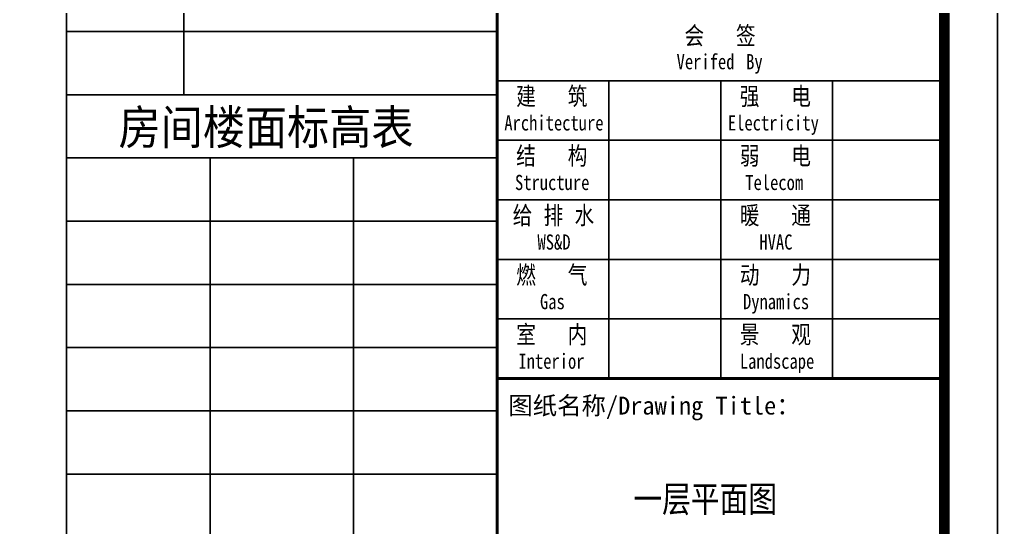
# Model space of a CAD drawing. Extents: x 26028 to 151035, y 9392 to 39655.
# Drawn here: x 58753 to 68032, y 19474 to 24297 of the extents above; entities that cross this region are included whole.
import ezdxf

# ---------------------------------------------------------------- set-up
doc = ezdxf.new("R2010")
doc.units = 0
doc.header["$MEASUREMENT"] = 0
for name, color, linetype in [('$0$A-PUB_TEXT', 7, 'Continuous'), ('$0$A-立面看线', 50, 'Continuous'), ('$0$A-立面门窗', 133, 'Continuous'), ('$0$A-表格', 50, 'Continuous'), ('$0$PUB_TITLE', 4, 'Continuous'), ('$1$图框固定块', 3, 'Continuous'), ('$1$图框开放字', 7, 'Continuous')]:
    doc.layers.add(name, color=color, linetype=linetype)
doc.styles.add('$0$-宋体', font='', dxfattribs={"width": 0.8})
doc.styles.add('$0$图框字体', font='', dxfattribs={"width": 0.8})
doc.styles.add('$1$宋体', font='', dxfattribs={"width": 0.8})
doc.styles.get('$0$-宋体').set_extended_font_data('SimSun')
doc.styles.get('$0$图框字体').set_extended_font_data('SimSun')
doc.styles.get('$1$宋体').set_extended_font_data('SimSun')

# ---------------------------------------------------------------- blocks, each defined once
blk = doc.blocks.new('$0$A$C484B7ECB')
at = {"layer": '$0$A-表格'}
for p, q in [((-4086.7, -15008.8), (-4086.7, -6603.9)), ((-4086.7, -15008.8), (-4086.7, -6603.9)), ((-2972.1, -15008.8), (-2972.1, -6603.9)), ((0, -15008.8), (0, -6603.9)), ((-4086.7, -14408.5), (0, -14408.5)), ((-4086.7, -15008.8), (0, -15008.8)), ((-4086.7, -28216.6), (-4086.7, -15008.8)), ((0, -28216.6), (0, -15008.8)), ((-4086.7, -15609.2), (0, -15609.2)), ((-2724.5, -20412), (-2724.5, -15609.2)), ((-1362.2, -19211.3), (-1362.2, -15609.2)), ((-4086.7, -16209.5), (0, -16209.5)), ((0, -16809.9), (-4086.7, -16809.9)), ((-4086.7, -17410.2), (0, -17410.2)), ((-4086.7, -18010.6), (0, -18010.6)), ((-4086.7, -18610.9), (0, -18610.9))]:
    blk.add_line(p, q, dxfattribs=at)
at = {"layer": '$0$A-PUB_TEXT', "linetype": 'Continuous', "style": '$1$宋体', "width": 0.9}
blk.add_text('房间楼面标高表', height=325.69, dxfattribs=at).set_placement((-3592.6, -15480.6))
blk = doc.blocks.new('$0$fffff')
at = {"layer": '$0$PUB_TITLE'}
blk.add_lwpolyline([(1446050.6, -574314.5), (1488054.9, -574314.5), (1488054.9, -544614.5), (1446050.6, -544614.5)], close=True, dxfattribs=at)
at = {"layer": '$0$PUB_TITLE', "const_width": 100}
blk.add_lwpolyline([(1448550.6, -573814.5), (1487550.6, -573814.5), (1487550.6, -545114.5), (1448550.6, -545114.5)], close=True, dxfattribs=at)
at = {"layer": '$1$图框固定块'}
for p, q in [((1483307.8, -559989.8), (1487550.6, -559989.8)), ((1483307.8, -560555.6), (1487550.6, -560555.6)), ((1483307.8, -561121.3), (1487550.6, -561121.3)), ((1483307.8, -561687), (1487550.6, -561687)), ((1483307.8, -562252.7), (1487550.6, -562252.7))]:
    blk.add_line(p, q, dxfattribs=at)
at = {"layer": '$1$图框固定块', "const_width": 28.3}
blk.add_lwpolyline([(1483307.8, -545114.5), (1487550.6, -545114.5), (1487550.6, -573814.5), (1483307.8, -573814.5)], close=True, dxfattribs=at)
at = {"layer": '$1$图框固定块'}
for points in [[(1484368.5, -559989.8), (1484368.5, -562818.4)], [(1485429.2, -559989.8), (1485429.2, -562818.4)], [(1486489.9, -559989.8), (1486489.9, -562818.4)]]:
    blk.add_lwpolyline(points, dxfattribs=at)
at = {"layer": '$1$图框固定块', "const_width": 28.3}
blk.add_lwpolyline([(1483307.8, -562818.4), (1487550.6, -562818.4)], dxfattribs=at)
at = {"layer": '$1$图框固定块'}
for s, height, style, width, p in [('会', 170.9, '$0$图框字体', 0.8, (1485085, -559647.7)), ('签', 170.9, '$0$图框字体', 0.8, (1485573.8, -559647.7)), ('Verifed', 144.2, '$0$图框字体', 0.8, (1485010.3, -559881.4)), ('By', 144.2, '$0$图框字体', 0.8, (1485670.2, -559881.4)), ('建', 170.9, '$0$图框字体', 0.8, (1483488.6, -560222.5)), ('筑', 170.9, '$0$图框字体', 0.8, (1483977.4, -560222.5)), ('强', 170.9, '$0$图框字体', 0.8, (1485610, -560222.5)), ('电', 170.9, '$0$图框字体', 0.8, (1486098.9, -560222.5)), ('Architecture', 144.203, '$0$图框字体', 0.8, (1483375.7, -560462.6)), ('Electricity', 144.203, '$0$图框字体', 0.8, (1485497.1, -560462.6)), ('结', 170.9, '$0$图框字体', 0.8, (1483488.6, -560788.2)), ('构', 170.9, '$0$图框字体', 0.8, (1483977.4, -560788.2)), ('弱', 170.9, '$0$图框字体', 0.8, (1485610, -560788.2)), ('电', 170.9, '$0$图框字体', 0.8, (1486098.9, -560788.2)), ('Structure', 144.2, '$0$图框字体', 0.8, (1483476.9, -561028.4)), ('Telecom', 144.2, '$0$图框字体', 0.8, (1485662.1, -561028.4)), ('给', 170.9, '$0$图框字体', 0.8, (1483454.9, -561353.9)), ('排', 170.9, '$0$图框字体', 0.8, (1483748.2, -561353.9)), ('水', 170.9, '$0$图框字体', 0.8, (1484041.6, -561353.9)), ('暖', 170.9, '$0$图框字体', 0.8, (1485610, -561353.9)), ('通', 170.9, '$0$图框字体', 0.8, (1486098.9, -561353.9)), ('WS&D', 144.2, '$0$图框字体', 0.8, (1483690.2, -561594.1)), ('HVAC', 144.2, '$0$图框字体', 0.8, (1485795.9, -561594.1)), ('燃', 170.9, '$0$图框字体', 0.8, (1483488.6, -561919.6)), ('气', 170.9, '$0$图框字体', 0.8, (1483977.4, -561919.6)), ('动', 170.9, '$0$图框字体', 0.8, (1485610, -561919.6)), ('力', 170.9, '$0$图框字体', 0.8, (1486098.9, -561919.6)), ('Gas', 144.2, '$0$图框字体', 0.8, (1483714.4, -562159.8)), ('Dynamics', 144.2, '$0$图框字体', 0.8, (1485640.3, -562159.8)), ('室', 170.9, '$0$图框字体', 0.8, (1483488.6, -562485.3)), ('内', 170.9, '$0$图框字体', 0.8, (1483977.4, -562485.3)), ('景', 170.9, '$0$图框字体', 0.8, (1485610, -562485.3)), ('观', 170.9, '$0$图框字体', 0.8, (1486098.9, -562485.3)), ('Interior', 144.2, '$0$图框字体', 0.8, (1483509.2, -562725.5)), ('Landscape', 144.2, '$0$图框字体', 0.8, (1485610.8, -562725.5)), ('图纸名称/Drawing Title：', 169.714, '$0$-宋体', 1, (1483413.8, -563160.2))]:
    blk.add_text(s, height=height, dxfattribs=dict(at, style=style, width=width)).set_placement(p)

msp = doc.modelspace()

# ---------------------------------------------------------------- block references
at = {"layer": '$0$A-立面看线'}
msp.add_blockref('$0$A$C484B7ECB', (63285.2, 38591.5), dxfattribs=at)

# ---------------------------------------------------------------- texts
at = {"layer": '$1$图框开放字', "style": '$0$图框字体', "width": 0.8}
msp.add_text('一层平面图', height=250, dxfattribs=at).set_placement((64577.1, 19619))

# ---------------------------------------------------------------- next in the draw order: block references
at = {"layer": '$0$A-立面门窗'}
msp.add_blockref('$0$fffff', (-1420022.6, 583706), dxfattribs=at)

doc.saveas('drawing.dxf')
